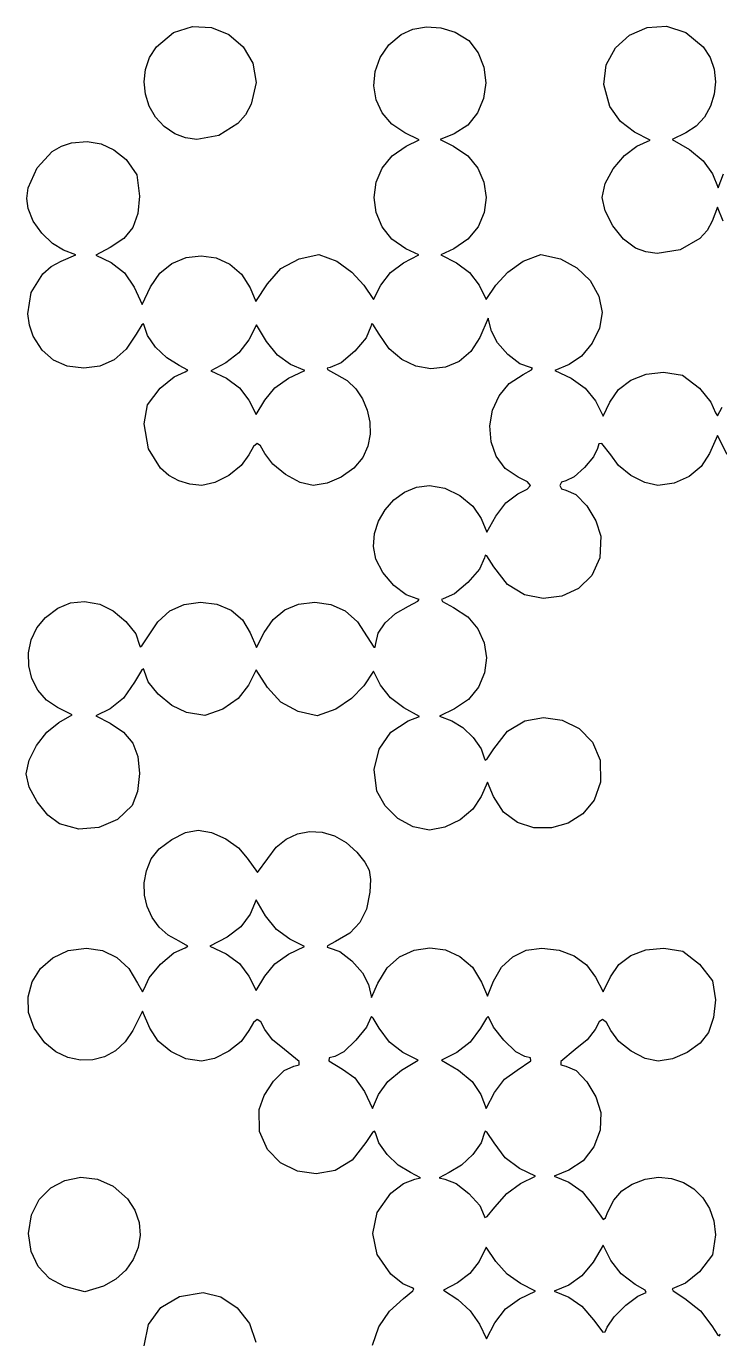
# Model space of a CAD drawing. Extents: x 15 to 288, y 15 to 288.
# Drawn here: x 191.7 to 236.1, y 78 to 162.2 of the extents above; entities that cross this region are included whole.
import ezdxf

# ---------------------------------------------------------------- set-up
doc = ezdxf.new("R2010")
doc.units = 0

msp = doc.modelspace()

# ---------------------------------------------------------------- linework, layer by layer
at = {"layer": 'Image'}
for p, q in [((200.05007, 160.84194), (201.145431, 161.754577)), ((201.145431, 161.754577), (202.353717, 162.148219)), ((202.353717, 162.148219), (203.570418, 162.086237)), ((203.570418, 162.086237), (204.691026, 161.632002)), ((215.729491, 161.638046), (216.480953, 161.980698)), ((216.480953, 161.980698), (217.346185, 162.121683)), ((217.346185, 162.121683), (218.268212, 162.058518)), ((218.268212, 162.058518), (219.190061, 161.788723)), ((219.190061, 161.788723), (220.05302, 161.241015)), ((230.357855, 161.588907), (231.486357, 162.074432)), ((231.486357, 162.074432), (232.72172, 162.158204)), ((232.72172, 162.158204), (233.954676, 161.770461)), ((233.954676, 161.770461), (235.075955, 160.841436)), ((199.606525, 160.155546), (200.05007, 160.84194)), ((204.691026, 161.632002), (205.611032, 160.848883)), ((205.611032, 160.848883), (206.225928, 159.800251)), ((214.3842, 160.154449), (214.93812, 160.960685)), ((214.93812, 160.960685), (215.729491, 161.638046)), ((220.05302, 161.241015), (220.665249, 160.466909)), ((229.445483, 160.771396), (230.357855, 161.588907)), ((235.075955, 160.841436), (235.514477, 160.159816)), ((199.346018, 159.397036), (199.606525, 160.155546)), ((214.06602, 159.268033), (214.3842, 160.154449)), ((220.665249, 160.466909), (221.027565, 159.541457)), ((228.858508, 159.691662), (229.445483, 160.771396)), ((235.514477, 160.159816), (235.772974, 159.401816)), ((199.261268, 158.601099), (199.346018, 159.397036)), ((206.225928, 159.800251), (206.431203, 158.549477)), ((213.981864, 158.350129), (214.06602, 159.268033)), ((221.027565, 159.541457), (221.140785, 158.539706)), ((228.706199, 158.41947), (228.858508, 159.691662)), ((235.772974, 159.401816), (235.858921, 158.604464)), ((199.344992, 157.802419), (199.261268, 158.601099)), ((206.431203, 158.549477), (206.12235, 157.15993)), ((214.13002, 157.449432), (213.981864, 158.350129)), ((221.140785, 158.539706), (221.005726, 157.536709)), ((229.097825, 157.024586), (228.706199, 158.41947)), ((235.858921, 158.604464), (235.779793, 157.804791)), ((199.58991, 157.035683), (199.344992, 157.802419)), ((221.005726, 157.536709), (220.623207, 156.607514)), ((235.779793, 157.804791), (235.543064, 157.039824)), ((199.988738, 156.335577), (199.58991, 157.035683)), ((206.12235, 157.15993), (205.756114, 156.493239)), ((214.508774, 156.614635), (214.13002, 157.449432)), ((215.116412, 155.894432), (214.508774, 156.614635)), ((229.782162, 156.057356), (229.097825, 157.024586)), ((235.543064, 157.039824), (235.15621, 156.346591)), ((200.534195, 155.736787), (199.988738, 156.335577)), ((205.271656, 155.931315), (204.043558, 155.15849)), ((205.756114, 156.493239), (205.271656, 155.931315)), ((215.951222, 155.337516), (215.116412, 155.894432)), ((219.994044, 155.827172), (219.119055, 155.270733)), ((220.623207, 156.607514), (219.994044, 155.827172)), ((230.663295, 155.375576), (229.782162, 156.057356)), ((235.15621, 156.346591), (234.626705, 155.762122)), ((201.219, 155.274), (200.534195, 155.736787)), ((201.911509, 155.014525), (201.219, 155.274)), ((201.219, 155.274), (201.219, 155.274)), ((202.629019, 154.914903), (201.911509, 155.014525)), ((204.043558, 155.15849), (202.629019, 154.914903)), ((216.880509, 154.887447), (215.951222, 155.337516)), ((219.119055, 155.270733), (218.227492, 154.895861)), ((231.668415, 154.873638), (230.663295, 155.375576)), ((233.962025, 155.323446), (233.094357, 154.903222)), ((234.626705, 155.762122), (233.962025, 155.323446)), ((192.402084, 153.090905), (193.373506, 154.130876)), ((193.373506, 154.130876), (193.96357, 154.485154)), ((193.96357, 154.485154), (194.598106, 154.690938)), ((194.598106, 154.690938), (195.605711, 154.780247)), ((195.605711, 154.780247), (196.502201, 154.638052)), ((196.502201, 154.638052), (197.321612, 154.253913)), ((197.321612, 154.253913), (198.097986, 153.617388)), ((215.147465, 153.865659), (216.039318, 154.475317)), ((216.039318, 154.475317), (216.880509, 154.887447)), ((218.227492, 154.895861), (219.077468, 154.479518)), ((219.077468, 154.479518), (219.985477, 153.863839)), ((230.026217, 153.888371), (230.825771, 154.468434)), ((230.825771, 154.468434), (231.668415, 154.873638)), ((233.094357, 154.903222), (234.186997, 154.258547)), ((234.186997, 154.258547), (235.069627, 153.539374)), ((198.097986, 153.617388), (198.801344, 152.635058)), ((214.509645, 153.075211), (215.147465, 153.865659)), ((219.985477, 153.863839), (220.6353, 153.071938)), ((229.311249, 153.034645), (230.026217, 153.888371)), ((235.069627, 153.539374), (235.657337, 152.715577)), ((191.834418, 151.799153), (192.402084, 153.090905)), ((198.801344, 152.635058), (198.966384, 151.281108)), ((214.125992, 152.164274), (214.509645, 153.075211)), ((220.6353, 153.071938), (221.02673, 152.162617)), ((228.797059, 152.078359), (229.311249, 153.034645)), ((235.657337, 152.715577), (236.03504, 151.817286)), ((236.03504, 151.817286), (236.367666, 152.698503)), ((191.749049, 151.130149), (191.834418, 151.799153)), ((213.996637, 151.193147), (214.125992, 152.164274)), ((221.02673, 152.162617), (221.159559, 151.194676)), ((228.599841, 151.190614), (228.797059, 152.078359)), ((191.821086, 150.483748), (191.749049, 151.130149)), ((198.966384, 151.281108), (198.863527, 150.155975)), ((214.121715, 150.22213), (213.996637, 151.193147)), ((221.159559, 151.194676), (221.033578, 150.226917)), ((228.791931, 150.326819), (228.599841, 151.190614)), ((192.155882, 149.684233), (191.821086, 150.483748)), ((198.863527, 150.155975), (198.5357, 149.265127)), ((214.501358, 149.311525), (214.121715, 150.22213)), ((221.033578, 150.226917), (220.64858, 149.31814)), ((229.289225, 149.378163), (228.791931, 150.326819)), ((235.981287, 150.563934), (235.648661, 149.682714)), ((236.355598, 149.673705), (235.981287, 150.563934)), ((192.710268, 148.898112), (192.155882, 149.684233)), ((198.5357, 149.265127), (197.954011, 148.557803)), ((215.135699, 148.52163), (214.501358, 149.311525)), ((220.64858, 149.31814), (220.004356, 148.527147)), ((229.973263, 148.525299), (229.289225, 149.378163)), ((235.322645, 149.081289), (234.85008, 148.567282)), ((235.648661, 149.682714), (235.322645, 149.081289)), ((193.387893, 148.238452), (192.710268, 148.898112)), ((194.092406, 147.818318), (193.387893, 148.238452)), ((197.954011, 148.557803), (197.089574, 147.983238)), ((216.024872, 147.912747), (215.135699, 148.52163)), ((220.004356, 148.527147), (219.100698, 147.912738)), ((230.725581, 147.948884), (229.973263, 148.525299)), ((234.85008, 148.567282), (233.593044, 147.846514)), ((193.940303, 147.115858), (194.884245, 147.51504)), ((194.884245, 147.51504), (194.092406, 147.818318)), ((197.089574, 147.983238), (196.156617, 147.500792)), ((196.156617, 147.500792), (197.148396, 147.020457)), ((201.943515, 147.336575), (202.907511, 147.451919)), ((202.907511, 147.451919), (203.864852, 147.315221)), ((209.186882, 147.254886), (210.455388, 147.544799)), ((210.455388, 147.544799), (211.594722, 147.103695)), ((215.865604, 147.005605), (216.851607, 147.507543)), ((216.851607, 147.507543), (216.024872, 147.912747)), ((219.100698, 147.912738), (218.273963, 147.507534)), ((218.273963, 147.507534), (219.259966, 147.005596)), ((223.53085, 147.103686), (224.668984, 147.544688)), ((224.668984, 147.544688), (225.93068, 147.254877)), ((231.40678, 147.702184), (230.725581, 147.948884)), ((232.133048, 147.610388), (231.40678, 147.702184)), ((233.593044, 147.846514), (232.133048, 147.610388)), ((192.760573, 146.295675), (193.297979, 146.761054)), ((193.297979, 146.761054), (193.940303, 147.115858)), ((197.148396, 147.020457), (198.004274, 146.372669)), ((200.254984, 146.346874), (201.037721, 146.968467)), ((201.037721, 146.968467), (201.943515, 147.336575)), ((203.864852, 147.315221), (204.750685, 146.927202)), ((204.750685, 146.927202), (205.500152, 146.288582)), ((207.153262, 145.665666), (208.023808, 146.64104)), ((208.023808, 146.64104), (209.186882, 147.254886)), ((211.594722, 147.103695), (212.562278, 146.407598)), ((215.032719, 146.378781), (215.865604, 147.005605)), ((219.259966, 147.005596), (220.092846, 146.378776)), ((222.563296, 146.407586), (223.53085, 147.103686)), ((225.93068, 147.254877), (226.983182, 146.694935)), ((226.983182, 146.694935), (227.830063, 145.86835)), ((192.030606, 145.114345), (192.760573, 146.295675)), ((198.004274, 146.372669), (198.631376, 145.442987)), ((199.66016, 145.471077), (200.254984, 146.346874)), ((205.500152, 146.288582), (206.0484, 145.400082)), ((212.562278, 146.407598), (213.328042, 145.576595)), ((214.414854, 145.576595), (215.032719, 146.378781)), ((220.092846, 146.378776), (220.710716, 145.576586)), ((221.79753, 145.576586), (222.563296, 146.407586)), ((227.830063, 145.86835), (228.394219, 144.874589)), ((191.810595, 143.734169), (192.030606, 145.114345)), ((198.631376, 145.442987), (199.12258, 144.345847)), ((199.12258, 144.345847), (199.66016, 145.471077)), ((206.0484, 145.400082), (206.416226, 144.525286)), ((206.416226, 144.525286), (207.153262, 145.665666)), ((213.328042, 145.576595), (213.950114, 144.649523)), ((213.950114, 144.649523), (214.414854, 145.576595)), ((220.710716, 145.576586), (221.175456, 144.649514)), ((221.175456, 144.649514), (221.79753, 145.576586)), ((228.394219, 144.874589), (228.59855, 143.813117)), ((191.910633, 143.020233), (191.810595, 143.734169)), ((221.300358, 143.450909), (220.755007, 142.232829)), ((221.505651, 142.632956), (221.300358, 143.450909)), ((228.59855, 143.813117), (228.42148, 142.826886)), ((192.160733, 142.317448), (191.910633, 143.020233)), ((192.725718, 141.415867), (192.160733, 142.317448)), ((198.739133, 142.443028), (198.105693, 141.479447)), ((199.112659, 143.031828), (198.739133, 142.443028)), ((199.226397, 143.099297), (199.112659, 143.031828)), ((199.268299, 142.991479), (199.226397, 143.099297)), ((199.471655, 142.343434), (199.268299, 142.991479)), ((199.996939, 141.605356), (199.471655, 142.343434)), ((206.457061, 143.04179), (205.962328, 142.076956)), ((207.094148, 141.96201), (206.457061, 143.04179)), ((213.783511, 142.920473), (213.477304, 142.208712)), ((213.818117, 143.09342), (213.783511, 142.920473)), ((213.919663, 143.069859), (213.818117, 143.09342)), ((214.312677, 142.443038), (213.919663, 143.069859)), ((214.958238, 141.496798), (214.312677, 142.443038)), ((221.88583, 141.88247), (221.505651, 142.632956)), ((228.42148, 142.826886), (227.95062, 141.854664)), ((198.105693, 141.479447), (197.330883, 140.789396)), ((200.718573, 140.920544), (199.996939, 141.605356)), ((205.962328, 142.076956), (205.329463, 141.24653)), ((207.81169, 141.086894), (207.094148, 141.96201)), ((213.477304, 142.208712), (212.749351, 141.34287)), ((215.761137, 140.809761), (214.958238, 141.496798)), ((220.755007, 142.232829), (220.180937, 141.326387)), ((222.555422, 141.125414), (221.88583, 141.88247)), ((227.95062, 141.854664), (227.272922, 141.032333)), ((193.445723, 140.774594), (192.725718, 141.415867)), ((194.329865, 140.387783), (193.445723, 140.774594)), ((197.330883, 140.789396), (196.42223, 140.377801)), ((201.510979, 140.432299), (200.718573, 140.920544)), ((205.329463, 141.24653), (204.502618, 140.604846)), ((208.642208, 140.49919), (207.81169, 141.086894)), ((212.749351, 141.34287), (211.884463, 140.608972)), ((216.665523, 140.383749), (215.761137, 140.809761)), ((219.429103, 140.690079), (218.555357, 140.322086)), ((220.180937, 141.326387), (219.429103, 140.690079)), ((223.326614, 140.537152), (222.555422, 141.125414)), ((227.272922, 141.032333), (226.47534, 140.495777)), ((195.387263, 140.249588), (194.329865, 140.387783)), ((196.42223, 140.377801), (195.387263, 140.249588)), ((201.18728, 139.703966), (201.884361, 140.014327)), ((202.069064, 140.125176), (201.510979, 140.432299)), ((201.884361, 140.014327), (202.069064, 140.125176)), ((204.502618, 140.604846), (203.537641, 140.097572)), ((203.537641, 140.097572), (204.543341, 139.617989)), ((208.50679, 139.617168), (209.55318, 140.116153)), ((209.55318, 140.116153), (208.642208, 140.49919)), ((211.167451, 140.293043), (210.992838, 140.259999)), ((210.992838, 140.259999), (211.006099, 140.174248)), ((211.006099, 140.174248), (211.584831, 139.856574)), ((211.884463, 140.608972), (211.167451, 140.293043)), ((211.584831, 139.856574), (212.255271, 139.462459)), ((217.615547, 140.220583), (216.665523, 140.383749)), ((218.555357, 140.322086), (217.615547, 140.220583)), ((222.64842, 139.28448), (223.540771, 139.856577)), ((224.011591, 140.293046), (223.326614, 140.537152)), ((223.540771, 139.856577), (224.081997, 140.159951)), ((224.130973, 140.254945), (224.011591, 140.293046)), ((224.081997, 140.159951), (224.130973, 140.254945)), ((226.47534, 140.495777), (225.572432, 140.116132)), ((225.572432, 140.116132), (226.618822, 139.617147)), ((230.445556, 139.488162), (231.420393, 139.869562)), ((231.420393, 139.869562), (232.531932, 140.002477)), ((232.531932, 140.002477), (233.754266, 139.804363)), ((233.754266, 139.804363), (234.828722, 138.974377)), ((199.468242, 137.902322), (200.296861, 138.974397)), ((200.296861, 138.974397), (201.18728, 139.703966)), ((204.543341, 139.617989), (205.376699, 139.008241)), ((205.376699, 139.008241), (205.960111, 138.209739)), ((206.9854, 138.199628), (207.628247, 138.994934)), ((207.628247, 138.994934), (208.50679, 139.617168)), ((212.255271, 139.462459), (212.813685, 138.929417)), ((221.992738, 138.494607), (222.64842, 139.28448)), ((226.618822, 139.617147), (227.504076, 138.981937)), ((227.504076, 138.981937), (228.163052, 138.155437)), ((229.654058, 138.884289), (230.445556, 139.488162)), ((234.828722, 138.974377), (235.558291, 138.083959)), ((205.960111, 138.209739), (206.44079, 137.281076)), ((206.44079, 137.281076), (206.9854, 138.199626)), ((206.9854, 138.199626), (206.9854, 138.199628)), ((212.813685, 138.929417), (213.250349, 138.288195)), ((213.250349, 138.288195), (213.555542, 137.569542)), ((221.577226, 137.559984), (221.992738, 138.494607)), ((228.163052, 138.155437), (228.660891, 137.192717)), ((229.092532, 138.083957), (229.654058, 138.884289)), ((199.268771, 136.691527), (199.468242, 137.902322)), ((213.555542, 137.569542), (213.719542, 136.804207)), ((221.405388, 136.553638), (221.577226, 137.559984)), ((228.660891, 137.192717), (229.092532, 138.083957)), ((235.558291, 138.083959), (235.868652, 137.386877)), ((235.868652, 137.386877), (235.979501, 137.202174)), ((235.979501, 137.202174), (236.286624, 137.760259)), ((199.541959, 135.099039), (199.268771, 136.691527)), ((213.719542, 136.804207), (213.732629, 136.022938)), ((221.480728, 135.548596), (221.405388, 136.553638)), ((213.732629, 136.022938), (213.585079, 135.256484)), ((235.977663, 135.954449), (235.482977, 134.796109)), ((236.597594, 134.727869), (235.977663, 135.954449)), ((200.305144, 133.850498), (199.541959, 135.099039)), ((206.258427, 135.237814), (205.975851, 134.710137)), ((206.494993, 135.425535), (206.258427, 135.237814)), ((206.723867, 135.276487), (206.494993, 135.425535)), ((206.983371, 134.793854), (206.723867, 135.276487)), ((207.499535, 134.102312), (206.983371, 134.793854)), ((213.585079, 135.256484), (213.267171, 134.535594)), ((221.806749, 134.617884), (221.480728, 135.548596)), ((228.297298, 135.105347), (228.050007, 134.574259)), ((228.379888, 135.417466), (228.297298, 135.105347)), ((228.588573, 135.437516), (228.379888, 135.417466)), ((229.149737, 134.710129), (228.588573, 135.437516)), ((235.482977, 134.796109), (234.94871, 133.968708)), ((205.469059, 134.024692), (204.680228, 133.392154)), ((205.975851, 134.710137), (205.469059, 134.024692)), ((208.32476, 133.439418), (207.499535, 134.102312)), ((213.267171, 134.535594), (212.690065, 133.849343)), ((222.386954, 133.834529), (221.806749, 134.617884)), ((227.469352, 133.890239), (226.797157, 133.299368)), ((228.050007, 134.574259), (227.469352, 133.890239)), ((229.656531, 134.024684), (229.149737, 134.710129)), ((230.445364, 133.392145), (229.656531, 134.024684)), ((234.94871, 133.968708), (234.166329, 133.31991)), ((200.844057, 133.383429), (200.305144, 133.850498)), ((201.473755, 133.036212), (200.844057, 133.383429)), ((204.680228, 133.392154), (203.78605, 132.927696)), ((209.252923, 132.941619), (208.32476, 133.439418)), ((211.889369, 133.279121), (210.980257, 132.889578)), ((212.690065, 133.849343), (211.889369, 133.279121)), ((223.224848, 133.271557), (222.386954, 133.834529)), ((223.815087, 132.975991), (223.224848, 133.271557)), ((226.275248, 133.047727), (225.994868, 132.958903)), ((226.797157, 133.299368), (226.275248, 133.047727)), ((231.33954, 132.927686), (230.445364, 133.392145)), ((234.166329, 133.31991), (233.212119, 132.896804)), ((202.183667, 132.820135), (201.473755, 133.036212)), ((202.963221, 132.746487), (202.183667, 132.820135)), ((203.78605, 132.927696), (202.963221, 132.746487)), ((210.077901, 132.745364), (209.252923, 132.941619)), ((210.980257, 132.889578), (210.077901, 132.745364)), ((215.261405, 131.817337), (215.93851, 132.309446)), ((215.93851, 132.309446), (216.703896, 132.630174)), ((216.703896, 132.630174), (217.531915, 132.744241)), ((217.531915, 132.744241), (218.515588, 132.567596)), ((218.515588, 132.567596), (219.487308, 132.098561)), ((222.427573, 131.633374), (223.201432, 132.208817)), ((223.201432, 132.208817), (223.804809, 132.509533)), ((223.804809, 132.509533), (224.008884, 132.74362)), ((224.008884, 132.74362), (223.815087, 132.975991)), ((225.994868, 132.958903), (225.878249, 132.745348)), ((225.878249, 132.745348), (225.994868, 132.531791)), ((225.994868, 132.531791), (226.275248, 132.442967)), ((226.275248, 132.442967), (226.922738, 132.155357)), ((232.162367, 132.746479), (231.33954, 132.927686)), ((233.212119, 132.896804), (232.162367, 132.746479)), ((214.698231, 131.189125), (215.261405, 131.817337)), ((219.487308, 132.098561), (220.309256, 131.424916)), ((220.309256, 131.424916), (220.843615, 130.634441)), ((221.778252, 130.785987), (222.427573, 131.633374)), ((226.922738, 132.155357), (227.615335, 131.430938)), ((227.615335, 131.430938), (228.195564, 130.47732)), ((214.274637, 130.46009), (214.698231, 131.189125)), ((220.843615, 130.634441), (221.217616, 129.744947)), ((221.217616, 129.744947), (221.778252, 130.785987)), ((214.016274, 129.665511), (214.274637, 130.46009)), ((228.195564, 130.47732), (228.505948, 129.502117)), ((213.94879, 128.840668), (214.016274, 129.665511)), ((214.097835, 128.020841), (213.94879, 128.840668)), ((228.505948, 129.502117), (228.445981, 128.110413)), ((214.552685, 127.16392), (214.097835, 128.020841)), ((221.053527, 128.103806), (220.736875, 127.387988)), ((221.097792, 128.272058), (221.053527, 128.103806)), ((221.2158, 128.231691), (221.097792, 128.272058)), ((221.662698, 127.534767), (221.2158, 128.231691)), ((228.445981, 128.110413), (227.934944, 126.981736)), ((215.261096, 126.344991), (214.552685, 127.16392)), ((220.736875, 127.387988), (220.003081, 126.522747)), ((222.53024, 126.409713), (221.662698, 127.534767)), ((216.052028, 125.727877), (215.261096, 126.344991)), ((220.003081, 126.522747), (219.137272, 125.792478)), ((223.618116, 125.740705), (222.53024, 126.409713)), ((227.934944, 126.981736), (227.084739, 126.148258)), ((216.754445, 125.476401), (216.052028, 125.727877)), ((216.867393, 125.435957), (216.754445, 125.476401)), ((218.424577, 125.481576), (218.297591, 125.436541)), ((219.137272, 125.792478), (218.424577, 125.481576)), ((224.814424, 125.495572), (223.618116, 125.740705)), ((226.007266, 125.642147), (224.814424, 125.495572)), ((227.084739, 126.148258), (226.007266, 125.642147)), ((192.934944, 124.293809), (193.722234, 124.888044)), ((193.722234, 124.888044), (194.547359, 125.223337)), ((194.547359, 125.223337), (195.436114, 125.305977)), ((195.436114, 125.305977), (196.414294, 125.142253)), ((196.414294, 125.142253), (197.27036, 124.720566)), ((197.27036, 124.720566), (198.096812, 124.023459)), ((200.129148, 124.007902), (200.909079, 124.703102)), ((200.909079, 124.703102), (201.824383, 125.12575)), ((201.824383, 125.12575), (202.86363, 125.268308)), ((202.86363, 125.268308), (203.920865, 125.135364)), ((203.920865, 125.135364), (204.827081, 124.749401)), ((204.827081, 124.749401), (205.550989, 124.129724)), ((207.530951, 124.165457), (208.267313, 124.776172)), ((208.267313, 124.776172), (209.154697, 125.144782)), ((209.154697, 125.144782), (210.188172, 125.268314)), ((210.188172, 125.268314), (211.227419, 125.125756)), ((211.227419, 125.125756), (212.142723, 124.703108)), ((212.142723, 124.703108), (212.922655, 124.007908)), ((215.359162, 124.537859), (216.202078, 125.010264)), ((216.202078, 125.010264), (216.800898, 125.33459)), ((216.800898, 125.33459), (216.867393, 125.435957)), ((218.297591, 125.436541), (218.376271, 125.317907)), ((218.376271, 125.317907), (219.074694, 124.924843)), ((219.074694, 124.924843), (219.98773, 124.337837)), ((192.37847, 123.618919), (192.934944, 124.293809)), ((198.096812, 124.023459), (198.720145, 123.22939)), ((199.49602, 123.047688), (200.129148, 124.007902)), ((205.550989, 124.129724), (206.0613, 123.295638)), ((206.950542, 123.315614), (207.530951, 124.165457)), ((212.922655, 124.007908), (213.555782, 123.047694)), ((214.254254, 123.284138), (214.69332, 123.943685)), ((214.69332, 123.943685), (215.359162, 124.537859)), ((219.98773, 124.337837), (220.643587, 123.56473)), ((192.019602, 122.849041), (192.37847, 123.618919)), ((198.720145, 123.22939), (198.966854, 122.516813)), ((199.122493, 122.464047), (199.49602, 123.047688)), ((206.0613, 123.295638), (206.455457, 122.35822)), ((206.455457, 122.35822), (206.950542, 123.315614)), ((213.555782, 123.047694), (213.967847, 122.377981)), ((214.091668, 122.615614), (214.254254, 123.284138)), ((220.643587, 123.56473), (221.041631, 122.66648)), ((191.852875, 122.024904), (192.019602, 122.849041)), ((198.966854, 122.516813), (199.008756, 122.40217)), ((199.008756, 122.40217), (199.122493, 122.464047)), ((213.967847, 122.377981), (214.060491, 122.38765)), ((214.060491, 122.38765), (214.091668, 122.615614)), ((221.041631, 122.66648), (221.181225, 121.704045)), ((191.872824, 121.18724), (191.852875, 122.024904)), ((221.181225, 121.704045), (221.061733, 120.738382)), ((192.073985, 120.376779), (191.872824, 121.18724)), ((199.085798, 120.888622), (198.646791, 120.150499)), ((199.219401, 120.997493), (199.085798, 120.888622)), ((199.268535, 120.90011), (199.219401, 120.997493)), ((199.520882, 120.170133), (199.268535, 120.90011)), ((206.438688, 120.930691), (205.953125, 119.958856)), ((207.164492, 119.807661), (206.438688, 120.930691)), ((213.950113, 120.841162), (213.333412, 119.914092)), ((214.408445, 119.943167), (213.950113, 120.841162)), ((221.061733, 120.738382), (220.68252, 119.830449)), ((192.450893, 119.634252), (192.073985, 120.376779)), ((192.998084, 119.000388), (192.450893, 119.634252)), ((198.646791, 120.150499), (197.938743, 119.117092)), ((200.167362, 119.366892), (199.520882, 120.170133)), ((205.953125, 119.958856), (205.27638, 119.100866)), ((208.015458, 118.856423), (207.164492, 119.807661)), ((213.333412, 119.914092), (212.551171, 119.089528)), ((215.031669, 119.148319), (214.408445, 119.943167)), ((220.68252, 119.830449), (220.04295, 119.041203)), ((193.710093, 118.515919), (192.998084, 119.000388)), ((197.938743, 119.117092), (197.090961, 118.442419)), ((201.043031, 118.654613), (200.167362, 119.366892)), ((205.27638, 119.100866), (204.304105, 118.418846)), ((209.123262, 118.257721), (208.015458, 118.856423)), ((212.551171, 119.089528), (211.536472, 118.408912)), ((215.886445, 118.498317), (215.031669, 119.148319)), ((220.04295, 119.041203), (219.142388, 118.431603)), ((194.652599, 118.044781), (193.710093, 118.515919)), ((193.792, 117.550868), (194.652599, 118.044781)), ((197.090961, 118.442419), (196.156631, 117.989911)), ((196.156631, 117.989911), (197.089588, 117.507462)), ((201.982945, 118.19752), (201.043031, 118.654613)), ((203.141686, 118.016371), (201.982945, 118.19752)), ((204.304105, 118.418846), (203.141686, 118.016371)), ((210.347825, 117.990943), (209.123262, 118.257721)), ((211.536472, 118.408912), (210.347825, 117.990943)), ((216.906115, 117.951464), (215.886445, 118.498317)), ((216.176123, 117.672398), (216.906115, 117.951464)), ((219.142388, 118.431603), (218.181134, 117.966053)), ((218.181134, 117.966053), (218.966181, 117.66758)), ((223.63714, 117.662449), (224.845666, 117.883876)), ((224.845666, 117.883876), (226.048042, 117.707565)), ((193.022016, 116.931783), (193.792, 117.550868)), ((197.089588, 117.507462), (197.943245, 116.939151)), ((215.061154, 116.949531), (216.176123, 117.672398)), ((218.966181, 117.66758), (219.667955, 117.246579)), ((219.667955, 117.246579), (220.33879, 116.598558)), ((222.537731, 117.007225), (223.63714, 117.662449)), ((226.048042, 117.707565), (227.129004, 117.169573)), ((227.129004, 117.169573), (227.973288, 116.30596)), ((192.356274, 116.080499), (193.022016, 116.931783)), ((197.943245, 116.939151), (198.526131, 116.239884)), ((198.526131, 116.239884), (198.859948, 115.372574)), ((214.311971, 115.856063), (215.061154, 116.949531)), ((220.33879, 116.598558), (220.845158, 115.878675)), ((221.662702, 115.882145), (222.537731, 117.007225)), ((227.973288, 116.30596), (228.465629, 115.152785)), ((191.887993, 115.144002), (192.356274, 116.080499)), ((198.859948, 115.372574), (198.966398, 114.300132)), ((213.994809, 114.541562), (214.311971, 115.856063)), ((220.845158, 115.878675), (221.053531, 115.24209)), ((221.23799, 115.228649), (221.662702, 115.882145)), ((191.71039, 114.269278), (191.887993, 115.144002)), ((214.175903, 113.155598), (213.994809, 114.541562)), ((221.053531, 115.24209), (221.105735, 115.1415)), ((221.105735, 115.1415), (221.23799, 115.228649)), ((228.465629, 115.152785), (228.490762, 113.746105)), ((191.903315, 113.421019), (191.71039, 114.269278)), ((198.966398, 114.300132), (198.827921, 113.129239)), ((221.248465, 113.745361), (220.859033, 112.819178)), ((221.633462, 112.815897), (221.248465, 113.745361)), ((228.490762, 113.746105), (228.090588, 112.594512)), ((192.402973, 112.480337), (191.903315, 113.421019)), ((198.827921, 113.129239), (198.494472, 112.249022)), ((214.694513, 112.212464), (214.175903, 113.155598)), ((193.087492, 111.631414), (192.402973, 112.480337)), ((198.494472, 112.249022), (197.562469, 111.35621)), ((215.513249, 111.420254), (214.694513, 112.212464)), ((220.318639, 112.009244), (219.495606, 111.3245)), ((220.859033, 112.819178), (220.318639, 112.009244)), ((222.281899, 111.806552), (221.633462, 112.815897)), ((228.090588, 112.594512), (227.369642, 111.712924)), ((193.835, 111.058428), (193.087492, 111.631414)), ((197.562469, 111.35621), (196.365511, 110.832135)), ((216.502311, 110.874988), (215.513249, 111.420254)), ((219.495606, 111.3245), (218.522505, 110.850473)), ((223.180175, 111.144615), (222.281899, 111.806552)), ((227.369642, 111.712924), (226.423025, 111.114239)), ((193.835002, 111.058402), (193.835, 111.058428)), ((195.068166, 110.718849), (193.835002, 111.058402)), ((196.365511, 110.832135), (195.068166, 110.718849)), ((201.025934, 110.068232), (201.91624, 110.502846)), ((201.91624, 110.502846), (202.726087, 110.671612)), ((202.726087, 110.671612), (203.57867, 110.514443)), ((203.57867, 110.514443), (204.487423, 110.102511)), ((208.354592, 110.090412), (209.079473, 110.428985)), ((209.079473, 110.428985), (209.858124, 110.579162)), ((209.858124, 110.579162), (210.659358, 110.538775)), ((210.659358, 110.538775), (211.451989, 110.305657)), ((211.451989, 110.305657), (212.204829, 109.87764)), ((217.531903, 110.672688), (216.502311, 110.874988)), ((218.522505, 110.850473), (217.531903, 110.672688)), ((224.23319, 110.817184), (223.180175, 111.144615)), ((225.345841, 110.811359), (224.23319, 110.817184)), ((226.423025, 111.114239), (225.345841, 110.811359)), ((199.709147, 108.831572), (200.231469, 109.475298)), ((200.231469, 109.475298), (201.025934, 110.068232)), ((204.487423, 110.102511), (205.297119, 109.525179)), ((205.297119, 109.525179), (205.852527, 108.871812)), ((207.190891, 108.856747), (207.714669, 109.56561)), ((207.714669, 109.56561), (208.354592, 110.090412)), ((212.204829, 109.87764), (212.886691, 109.252558)), ((199.403992, 108.061742), (199.709147, 108.831572)), ((205.852527, 108.871812), (206.526031, 107.954016)), ((206.526031, 107.954016), (207.190891, 108.856747)), ((212.886691, 109.252558), (213.398237, 108.62116)), ((213.398237, 108.62116), (213.670262, 108.094509)), ((199.265385, 107.278898), (199.403992, 108.061742)), ((213.670262, 108.094509), (213.756287, 107.5059)), ((199.285823, 106.505065), (199.265385, 107.278898)), ((213.756287, 107.5059), (213.70983, 106.688628)), ((199.457805, 105.762266), (199.285823, 106.505065)), ((206.433897, 106.190705), (206.048841, 105.274928)), ((207.039213, 105.164775), (206.433897, 106.190705)), ((213.70983, 106.688628), (213.498423, 105.600546)), ((199.773826, 105.072525), (199.457805, 105.762266)), ((206.048841, 105.274928), (205.462167, 104.459985)), ((213.498423, 105.600546), (213.079786, 104.737709)), ((200.226386, 104.457869), (199.773826, 105.072525)), ((200.80798, 103.940319), (200.226386, 104.457869)), ((205.462167, 104.459985), (204.569811, 103.797908)), ((207.74532, 104.305278), (207.039213, 105.164775)), ((213.079786, 104.737709), (212.427542, 104.062224)), ((201.511107, 103.541902), (200.80798, 103.940319)), ((204.569811, 103.797908), (203.475841, 103.236664)), ((208.592973, 103.679495), (207.74532, 104.305278)), ((209.541421, 103.220147), (208.592973, 103.679495)), ((212.427542, 104.062224), (211.51531, 103.536198)), ((193.400865, 102.492125), (194.391259, 102.947095)), ((194.391259, 102.947095), (195.570607, 103.112092)), ((195.570607, 103.112092), (196.591678, 102.955692)), ((196.591678, 102.955692), (197.508387, 102.508176)), ((200.304681, 102.076299), (201.17029, 102.808861)), ((201.17029, 102.808861), (201.884489, 103.12393)), ((202.069192, 103.234779), (201.511107, 103.541902)), ((201.884489, 103.12393), (202.069192, 103.234779)), ((203.475841, 103.236664), (204.512461, 102.742336)), ((204.512461, 102.742336), (205.370332, 102.123903)), ((208.500921, 102.723969), (209.541421, 103.220147)), ((211.015479, 103.247782), (210.984243, 103.159379)), ((210.984243, 103.159379), (211.114133, 103.123941)), ((211.51531, 103.536198), (211.015479, 103.247782)), ((211.114133, 103.123941), (211.801336, 102.879246)), ((211.801336, 102.879246), (212.572871, 102.288856)), ((215.619217, 102.548236), (216.553575, 102.972279)), ((216.553575, 102.972279), (217.555651, 103.118881)), ((217.555651, 103.118881), (218.557273, 102.987522)), ((218.557273, 102.987522), (219.490265, 102.577685)), ((222.86771, 102.553568), (223.731605, 102.96926)), ((223.731605, 102.96926), (224.724657, 103.112105)), ((224.724657, 103.112105), (225.835357, 102.985286)), ((225.835357, 102.985286), (226.805616, 102.618624)), ((230.439917, 102.639933), (231.401495, 102.992625)), ((231.401495, 102.992625), (232.545979, 103.112103)), ((232.545979, 103.112103), (233.756774, 102.912631)), ((233.756774, 102.912631), (234.828849, 102.084013)), ((192.625781, 101.80721), (193.400865, 102.492125)), ((197.508387, 102.508176), (198.273327, 101.802065)), ((199.572119, 101.210695), (200.304681, 102.076299)), ((205.370332, 102.123903), (205.960141, 101.319346)), ((206.985421, 101.309239), (207.626537, 102.103717)), ((207.626537, 102.103717), (208.500921, 102.723969)), ((212.572871, 102.288856), (213.242552, 101.52741)), ((214.820752, 101.847269), (215.619217, 102.548236)), ((219.490265, 102.577685), (220.286454, 101.888849)), ((220.286454, 101.888849), (220.877665, 100.920498)), ((221.638947, 100.980695), (222.160862, 101.884292)), ((222.160862, 101.884292), (222.86771, 102.553568)), ((226.805616, 102.618624), (227.597163, 102.03281)), ((227.597163, 102.03281), (228.171727, 101.248535)), ((229.129359, 101.269353), (229.677216, 102.062638)), ((229.677216, 102.062638), (230.439917, 102.639933)), ((234.828849, 102.084013), (235.657475, 101.011938)), ((192.092359, 100.952379), (192.625781, 101.80721)), ((198.273327, 101.802065), (198.839087, 100.869882)), ((199.257059, 100.4965), (199.572119, 101.210695)), ((205.960141, 101.319346), (206.44082, 100.390683)), ((206.44082, 100.390683), (206.98543, 101.309236)), ((206.98543, 101.309236), (206.985421, 101.309239)), ((213.242552, 101.52741), (213.624193, 100.769551)), ((214.226355, 100.869899), (214.820752, 101.847269)), ((228.171727, 101.248535), (228.661023, 100.302344)), ((228.661023, 100.302344), (229.129359, 101.269353)), ((191.826955, 99.987661), (192.092359, 100.952379)), ((198.839087, 100.869882), (199.146211, 100.311797)), ((199.146211, 100.311797), (199.257059, 100.4965)), ((213.624193, 100.769551), (213.833608, 99.937112)), ((213.833608, 99.937112), (214.226355, 100.869899)), ((220.877665, 100.920498), (221.248597, 100.038309)), ((221.248597, 100.038309), (221.638947, 100.980695)), ((235.657475, 101.011938), (235.856949, 99.801143)), ((191.855922, 98.973085), (191.826955, 99.987661)), ((235.856949, 99.801143), (235.727625, 98.664874)), ((192.205614, 97.968678), (191.855922, 98.973085)), ((199.148038, 99.064072), (198.528107, 97.837492)), ((199.615419, 97.969662), (199.148038, 99.064072)), ((206.49548, 98.535051), (206.258822, 98.347847)), ((206.724259, 98.384363), (206.49548, 98.535051)), ((213.783568, 98.662523), (213.493417, 98.043992)), ((213.825468, 98.721689), (213.783568, 98.662523)), ((213.939205, 98.611152), (213.825468, 98.721689)), ((214.312734, 97.971644), (213.939205, 98.611152)), ((221.186512, 98.611156), (220.812985, 97.971648)), ((221.300249, 98.721693), (221.186512, 98.611156)), ((221.342151, 98.662527), (221.300249, 98.721693)), ((221.632364, 98.043997), (221.342151, 98.662527)), ((228.630349, 98.535062), (228.40157, 98.384374)), ((228.867007, 98.347857), (228.630349, 98.535062)), ((235.727625, 98.664874), (235.416699, 97.695013)), ((192.902387, 97.034472), (192.205614, 97.968678)), ((198.528107, 97.837492), (198.041056, 97.099951)), ((200.157585, 97.151494), (199.615419, 97.969662)), ((205.975959, 97.819742), (205.467013, 97.131071)), ((206.258822, 98.347847), (205.975959, 97.819742)), ((206.983479, 97.898789), (206.724259, 98.384363)), ((207.479546, 97.241773), (206.983479, 97.898789)), ((213.493417, 98.043992), (212.818592, 97.208077)), ((214.977076, 97.078866), (214.312734, 97.971644)), ((220.812985, 97.971648), (220.148639, 97.078875)), ((222.307178, 97.208081), (221.632364, 98.043997)), ((228.142349, 97.898799), (227.646284, 97.241785)), ((228.40157, 98.384374), (228.142349, 97.898799)), ((229.149869, 97.819753), (228.867007, 98.347857)), ((229.658814, 97.13108), (229.149869, 97.819753)), ((235.416699, 97.695013), (234.870801, 97.018818)), ((193.610135, 96.467479), (192.902387, 97.034472)), ((198.041056, 97.099951), (197.431778, 96.535827)), ((200.968297, 96.478639), (200.157585, 97.151494)), ((205.467013, 97.131071), (204.675519, 96.498889)), ((208.253059, 96.613669), (207.479546, 97.241773)), ((212.818592, 97.208077), (212.051342, 96.473094)), ((215.831904, 96.418574), (214.977076, 97.078866)), ((220.148639, 97.078875), (219.293815, 96.418588)), ((223.074389, 96.473099), (222.307178, 97.208081)), ((227.646284, 97.241785), (226.872769, 96.613679)), ((230.450309, 96.4989), (229.658814, 97.13108)), ((234.870801, 97.018818), (234.048729, 96.429445)), ((194.377054, 96.099794), (193.610135, 96.467479)), ((195.172911, 95.927102), (194.377054, 96.099794)), ((196.730506, 96.149433), (195.967472, 95.945087)), ((197.431778, 96.535827), (196.730506, 96.149433)), ((201.934503, 96.022902), (200.968297, 96.478639)), ((202.943149, 95.856092), (201.934503, 96.022902)), ((203.776042, 96.036221), (202.943149, 95.856092)), ((204.675519, 96.498889), (203.776042, 96.036221)), ((209.184301, 95.842968), (208.253059, 96.613669)), ((211.119089, 96.08032), (211.097346, 95.884327)), ((211.483918, 96.157363), (211.119089, 96.08032)), ((212.051342, 96.473094), (211.483918, 96.157363)), ((216.822381, 95.923838), (215.831904, 96.418574)), ((219.293815, 96.418588), (218.303335, 95.923855)), ((223.641791, 96.157367), (223.074389, 96.473099)), ((224.002425, 96.082435), (223.641791, 96.157367)), ((224.024537, 95.885715), (224.002425, 96.082435)), ((226.872769, 96.613679), (225.941528, 95.84298)), ((231.349786, 96.036234), (230.450309, 96.4989)), ((232.182679, 95.856103), (231.349786, 96.036234)), ((233.102136, 96.013128), (232.182679, 95.856103)), ((234.048729, 96.429445), (233.102136, 96.013128)), ((195.967472, 95.945087), (195.172911, 95.927102)), ((207.5468, 94.572884), (208.234504, 95.272242)), ((208.234504, 95.272242), (208.850445, 95.552579)), ((208.850445, 95.552579), (209.180813, 95.628315)), ((209.180813, 95.628315), (209.184301, 95.842968)), ((211.097346, 95.884327), (211.959503, 95.346294)), ((211.959503, 95.346294), (212.755937, 94.806025)), ((214.867489, 94.569214), (215.742597, 95.286756)), ((215.742597, 95.286756), (215.742601, 95.286754)), ((215.742601, 95.286754), (216.822381, 95.923838)), ((218.303335, 95.923855), (219.398245, 95.277841)), ((219.398245, 95.277841), (220.271865, 94.556282)), ((222.34784, 94.70609), (223.149427, 95.295386)), ((223.149421, 95.295379), (224.024537, 95.885715)), ((223.149427, 95.295386), (223.149421, 95.295379)), ((225.941528, 95.84298), (225.945016, 95.628327)), ((225.945016, 95.628327), (226.275383, 95.552589)), ((226.275383, 95.552589), (226.927227, 95.264447)), ((226.927227, 95.264447), (227.619794, 94.536717)), ((206.956496, 93.666983), (207.5468, 94.572884)), ((212.755937, 94.806025), (213.377043, 93.917564)), ((214.279787, 93.738696), (214.867489, 94.569214)), ((220.271865, 94.556282), (220.834155, 93.728431)), ((221.704977, 93.857786), (222.34784, 94.70609)), ((227.619794, 94.536717), (228.198805, 93.574443)), ((206.632755, 92.767019), (206.956496, 93.666983)), ((213.377043, 93.917564), (213.896748, 92.827724)), ((213.896748, 92.827724), (214.279787, 93.738696)), ((220.834155, 93.728431), (221.175144, 92.825036)), ((221.175144, 92.825036), (221.704977, 93.857786)), ((228.198805, 93.574443), (228.509983, 92.582669)), ((206.658743, 91.364773), (206.632755, 92.767019)), ((228.509983, 92.582669), (228.466901, 91.443258)), ((207.152059, 90.21563), (206.658743, 91.364773)), ((213.887708, 91.297874), (213.462995, 90.644379)), ((214.019962, 91.385023), (213.887708, 91.297874)), ((214.072166, 91.284434), (214.019962, 91.385023)), ((214.287137, 90.63186), (214.072166, 91.284434)), ((221.053596, 91.284449), (220.838621, 90.631874)), ((221.106467, 91.383736), (221.053596, 91.284449)), ((221.240543, 91.29304), (221.106467, 91.383736)), ((221.671244, 90.627873), (221.240543, 91.29304)), ((228.466901, 91.443258), (228.07087, 90.377229)), ((207.997295, 89.355454), (207.152059, 90.21563)), ((213.462995, 90.644379), (212.58928, 89.521735)), ((214.817996, 89.893323), (214.287137, 90.63186)), ((220.838621, 90.631874), (220.307763, 89.893336)), ((222.394154, 89.666727), (221.671244, 90.627873)), ((228.07087, 90.377229), (227.380772, 89.490444)), ((209.079044, 88.820111), (207.997295, 89.355454)), ((212.58928, 89.521735), (211.490445, 88.867386)), ((215.539836, 89.210546), (214.817996, 89.893323)), ((220.307763, 89.893336), (219.585929, 89.21056)), ((223.302634, 88.993113), (222.394154, 89.666727)), ((227.380772, 89.490444), (226.455483, 88.888759)), ((194.187665, 88.230686), (195.206724, 88.42597)), ((195.206724, 88.42597), (196.261658, 88.30932)), ((210.281897, 88.645467), (209.079044, 88.820111)), ((211.490445, 88.867386), (210.281897, 88.645467)), ((216.327746, 88.725254), (215.539836, 89.210546)), ((216.960544, 88.393512), (216.327746, 88.725254)), ((218.798026, 88.725269), (218.165226, 88.393532)), ((219.585929, 89.21056), (218.798026, 88.725269)), ((224.329744, 88.50332), (223.302634, 88.993113)), ((223.371371, 88.021414), (224.329744, 88.50332)), ((226.455483, 88.888759), (225.526019, 88.503762)), ((225.526019, 88.503762), (226.460267, 88.110941)), ((231.358202, 88.305407), (232.216565, 88.432322)), ((232.216565, 88.432322), (233.038359, 88.35792)), ((192.535322, 87.001906), (193.274019, 87.747866)), ((193.274019, 87.747866), (194.187665, 88.230686)), ((196.261658, 88.30932), (197.282933, 87.85634)), ((197.282933, 87.85634), (198.20101, 87.04263)), ((215.054024, 87.403132), (215.877245, 88.036806)), ((215.877245, 88.036806), (216.603434, 88.307282)), ((216.603434, 88.307282), (216.960544, 88.393512)), ((218.165226, 88.393532), (218.522336, 88.307297)), ((218.522336, 88.307297), (219.237557, 88.032763)), ((219.237557, 88.032763), (220.067329, 87.389867)), ((222.492901, 87.379252), (223.37138, 88.021415)), ((223.37138, 88.021415), (223.371371, 88.021414)), ((226.460267, 88.110941), (227.312931, 87.506648)), ((229.85446, 87.552607), (230.518858, 87.994421)), ((230.518858, 87.994421), (231.358202, 88.305407)), ((233.038359, 88.35792), (233.79958, 88.101187)), ((233.79958, 88.101187), (234.476223, 87.681108)), ((234.476223, 87.681108), (235.044286, 87.11667)), ((192.04111, 86.017205), (192.535322, 87.001906)), ((198.20101, 87.04263), (198.67107, 86.317278)), ((214.192192, 86.164013), (215.054024, 87.403132)), ((220.067329, 87.389867), (220.75408, 86.618769)), ((221.72662, 86.512055), (222.492901, 87.379252)), ((227.312931, 87.506648), (228.051037, 86.605391)), ((228.971992, 86.207487), (229.345381, 86.962714)), ((229.345381, 86.962714), (229.85446, 87.552607)), ((235.044286, 87.11667), (235.479765, 86.426858)), ((191.86092, 84.81816), (192.04111, 86.017205)), ((198.67107, 86.317278), (198.933624, 85.534106)), ((213.905519, 84.81714), (214.192192, 86.164013)), ((220.75408, 86.618769), (221.040236, 85.959627)), ((221.040236, 85.959627), (221.092715, 85.850247)), ((221.092715, 85.850247), (221.237378, 85.916139)), ((221.237378, 85.916139), (221.72662, 86.512055)), ((228.051037, 86.605391), (228.656364, 85.731298)), ((228.809146, 85.818427), (228.971992, 86.207487)), ((235.479765, 86.426858), (235.758655, 85.630659)), ((198.933624, 85.534106), (198.997719, 84.725873)), ((228.656364, 85.731298), (228.809146, 85.818427)), ((235.758655, 85.630659), (235.856952, 84.747057)), ((192.017261, 83.677809), (191.86092, 84.81816)), ((198.997719, 84.725873), (198.872402, 83.925336)), ((214.193939, 83.469896), (213.905519, 84.81714)), ((235.856952, 84.747057), (235.666232, 83.456631)), ((192.469179, 82.708357), (192.017261, 83.677809)), ((198.872402, 83.925336), (198.566719, 83.165255)), ((215.057384, 82.229663), (214.193939, 83.469896)), ((221.17554, 83.950814), (220.711676, 83.041987)), ((221.794278, 83.023744), (221.17554, 83.950814)), ((228.668647, 84.077618), (228.031563, 82.997838)), ((229.163383, 83.087141), (228.668647, 84.077618)), ((235.666232, 83.456631), (234.828852, 82.368787)), ((193.191012, 81.947626), (192.469179, 82.708357)), ((198.566719, 83.165255), (198.089718, 82.478388)), ((220.711676, 83.041987), (220.117103, 82.263863)), ((222.51278, 82.227436), (221.794278, 83.023744)), ((228.031563, 82.997838), (227.307184, 82.119852)), ((229.823669, 82.232316), (229.163383, 83.087141)), ((194.1571, 81.43344), (193.191012, 81.947626)), ((197.450446, 81.897494), (196.65795, 81.45533)), ((198.089718, 82.478388), (197.450446, 81.897494)), ((215.82476, 81.601827), (215.057384, 82.229663)), ((220.117103, 82.263863), (219.338976, 81.669287)), ((223.371388, 81.614764), (222.51278, 82.227436)), ((227.307184, 82.119852), (226.460233, 81.525238)), ((230.716443, 81.567971), (229.823669, 82.232316)), ((234.828852, 82.368787), (233.938434, 81.641236)), ((194.15709, 81.433422), (194.1571, 81.43344)), ((195.468551, 81.085762), (194.15709, 81.433422)), ((196.65795, 81.45533), (195.468551, 81.085762)), ((201.520766, 80.785565), (203.037543, 81.038457)), ((203.037543, 81.038457), (204.182133, 80.773098)), ((216.421384, 81.340693), (215.82476, 81.601827)), ((215.868956, 80.656346), (216.464298, 81.143874)), ((216.530412, 81.288272), (216.421384, 81.340693)), ((216.464298, 81.143874), (216.530412, 81.288272)), ((219.338976, 81.669287), (218.430147, 81.205423)), ((218.430147, 81.205423), (219.357219, 80.589849)), ((223.302651, 80.643065), (224.329761, 81.132858)), ((224.329761, 81.132858), (223.371388, 81.614764)), ((226.460233, 81.525238), (225.525985, 81.132417)), ((225.525985, 81.132417), (226.455449, 80.74742)), ((231.359675, 81.194442), (230.716443, 81.567971)), ((230.887756, 80.801452), (231.420001, 81.038805)), ((231.420001, 81.038805), (231.359675, 81.194442)), ((233.241352, 81.335717), (233.084338, 81.288249)), ((233.084338, 81.288249), (233.143994, 81.15444)), ((233.143994, 81.15444), (233.891472, 80.650804)), ((233.938434, 81.641236), (233.241352, 81.335717)), ((199.548017, 79.001598), (200.328204, 80.080038)), ((200.328204, 80.080038), (201.520766, 80.785565)), ((204.182133, 80.773098), (205.222247, 80.066234)), ((205.222247, 80.066234), (206.015369, 79.051687)), ((214.979892, 79.839697), (215.868956, 80.656346)), ((219.357219, 80.589849), (220.145199, 79.875139)), ((221.733485, 79.110712), (222.416753, 79.992338)), ((222.416753, 79.992338), (223.302645, 80.643062)), ((223.302645, 80.643062), (223.302651, 80.643065)), ((226.455449, 80.74742), (227.305695, 80.161923)), ((227.305695, 80.161923), (228.044699, 79.29487)), ((229.364011, 79.485746), (230.1063, 80.231454)), ((230.1063, 80.231454), (230.106301, 80.231451)), ((230.106301, 80.231451), (230.887756, 80.801452)), ((233.891472, 80.650804), (234.905723, 79.863641)), ((214.285146, 78.837266), (214.979892, 79.839697)), ((220.145199, 79.875139), (220.737859, 79.021219)), ((228.044699, 79.29487), (228.633624, 78.496669)), ((228.92593, 78.825944), (229.364011, 79.485746)), ((234.905723, 79.863641), (235.629692, 78.917094)), ((199.268363, 77.629967), (199.548017, 79.001598)), ((206.015369, 79.051687), (206.418983, 77.863277)), ((213.888057, 77.679922), (214.285146, 78.837266)), ((220.737859, 79.021219), (221.191431, 78.068162)), ((221.191431, 78.068162), (221.733485, 79.110712)), ((228.633624, 78.496669), (228.78766, 78.535908)), ((228.78766, 78.535908), (228.92593, 78.825944)), ((235.629692, 78.917094), (236.0062, 78.318011)), ((236.0062, 78.318011), (236.118073, 78.261697)), ((236.118073, 78.261697), (236.158858, 78.387714))]:
    msp.add_line(p, q, dxfattribs=at)

doc.saveas('drawing.dxf')
